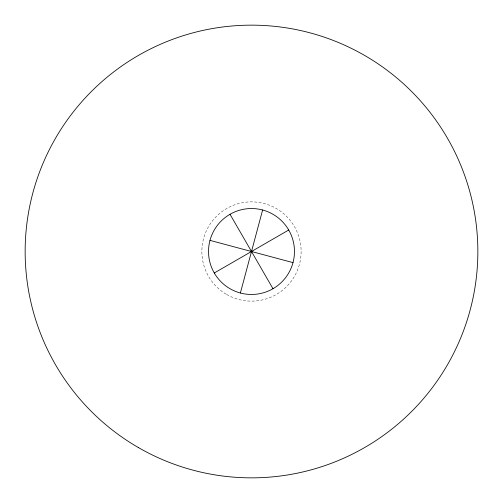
<?xml version="1.0" encoding="UTF-8"?>
<svg xmlns="http://www.w3.org/2000/svg" width="503" height="503" viewBox="0 0 503 503"><rect width="100%" height="100%" fill="white"/><g stroke="black" fill="none" stroke-linecap="round" stroke-linejoin="round"><path stroke-width="0.38" stroke-dasharray="2.52 1.89" d="M226.683 294.481A49.627 49.627 0 0 0 301.127 251.5A49.627 49.627 0 0 0 226.683 208.519A49.627 49.627 0 0 0 226.683 294.481"/><path stroke-width="0.75" d="M240.377 293.004L262.623 209.996M214.284 272.984L288.716 230.016M209.996 240.377L293.004 262.623M230.016 214.284A42.969 42.969 0 0 1 294.469 251.5A42.969 42.969 0 0 1 230.016 288.716A42.969 42.969 0 0 1 230.016 214.284L272.984 288.716M138.325 447.525A226.35 226.35 0 0 0 477.85 251.5A226.35 226.35 0 0 0 138.325 55.475A226.35 226.35 0 0 0 138.325 447.525"/></g></svg>
